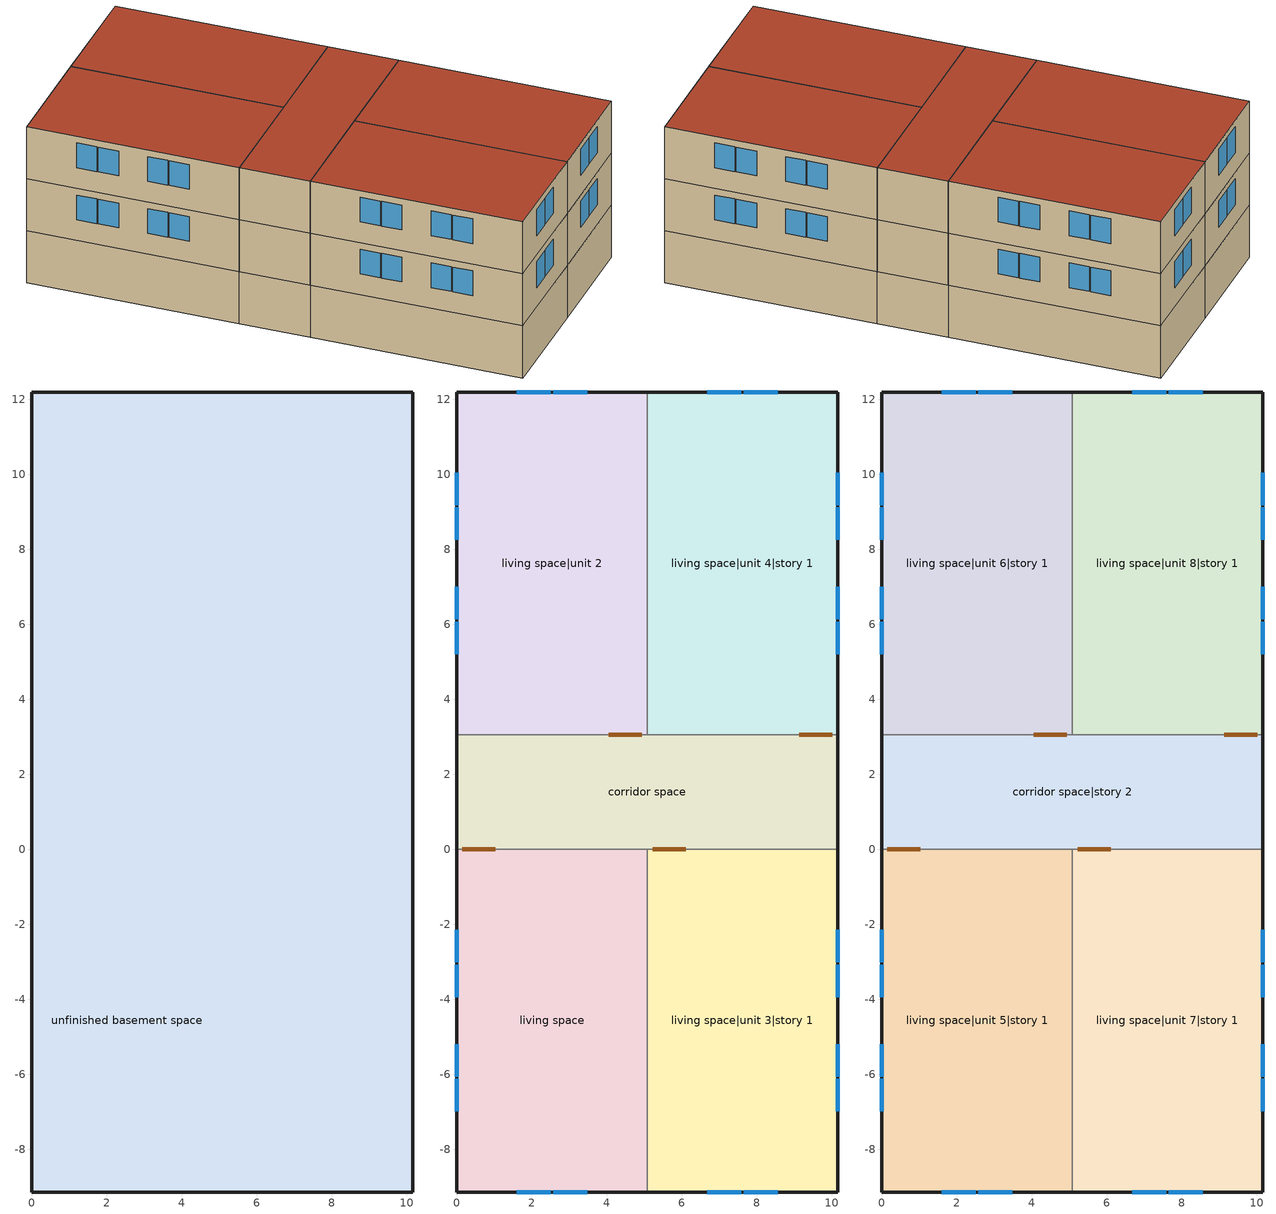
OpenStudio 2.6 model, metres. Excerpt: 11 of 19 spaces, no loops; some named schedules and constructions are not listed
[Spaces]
unfinished basement space
 floor foundation (FloorFndGrndUnfinB): 0,0 0,3.05 10.16,3.05 10.16,0 z-2.44
 floor foundation (FloorFndGrndUnfinB 1): 0,-9.14 0,0 5.08,0 5.08,-9.14 z-2.44
 floor foundation (FloorFndGrndUnfinB 3): 0,3.05 0,12.19 5.08,12.19 5.08,3.05 z-2.44
 floor foundation (FloorFndGrndUnfinB 2): 5.08,-9.14 5.08,0 10.16,0 10.16,-9.14 z-2.44
 floor foundation (FloorFndGrndUnfinB 4): 5.08,3.05 5.08,12.19 10.16,12.19 10.16,3.05 z-2.44
 wall foundation (WallFndGrndUnfinB 3): 0,12.19 0,3.05 0,0 z-2.44:0
 wall foundation (WallFndGrndUnfinB 4): 10.16,0 10.16,3.05 10.16,12.19 5.08,12.19 0,12.19 z-2.44:0
 wall foundation (WallFndGrndUnfinB 1): 0,0 0,-9.14 z-2.44:0
 wall foundation (WallFndGrndUnfinB 2): 0,-9.14 5.08,-9.14 10.16,-9.14 10.16,0 z-2.44:0
 ceiling adiabatic (RoofUnfinUninsExt): 10.16,0 10.16,3.05 0,3.05 0,0 z0
living space
 floor to unfinished basement space (FloorUnfinBInsFin Reversed): 0,-9.14 0,0 5.08,0 5.08,-9.14 z0
 wall outside (WallExtInsFin): 0,0 0,-9.14 5.08,-9.14 z0:2.44
 wall adiabatic (WallIntFinUninsFin): 5.08,0 0,0 z0:2.44
 wall to living space|unit 3|story 1 (WallIntFinUninsFin Reversed): 5.08,-9.14 5.08,0 z0:2.44
 window (WindowConstruction): 1.6,-9.14 2.51,-9.14 / 2.57,-9.14 3.48,-9.14 z0.91:2.13; 0,-2.15 0,-3.02 / 0,-3.08 0,-3.95 / 0,-5.2 0,-6.07 / 0,-6.13 0,-6.99 z0.98:2.13
living space|unit 2
 floor to unfinished basement space (FloorUnfinBInsFin Reversed): 0,3.05 0,12.19 5.08,12.19 5.08,3.05 z0
 wall outside (WallExtInsFin): 5.08,12.19 0,12.19 0,3.05 z0:2.44
 wall to living space|unit 4|story 1 (WallIntFinUninsFin Reversed): 5.08,3.05 5.08,12.19 z0:2.44
 wall adiabatic (WallIntFinUninsFin): 0,3.05 5.08,3.05 z0:2.44
 window (WindowConstruction): 3.48,12.19 2.57,12.19 / 2.51,12.19 1.6,12.19 z0.91:2.13; 0,10.04 0,9.17 / 0,9.11 0,8.25 / 0,6.99 0,6.13 / 0,6.07 0,5.2 z0.98:2.13
living space|unit 3|story 1
 floor to unfinished basement space (FloorUnfinBInsFin Reversed): 5.08,-9.14 5.08,0 10.16,0 10.16,-9.14 z0
 wall outside (WallExtInsFin): 5.08,-9.14 10.16,-9.14 10.16,0 z0:2.44
 wall adiabatic (WallIntFinUninsFin): 10.16,0 5.08,0 z0:2.44
 window (WindowConstruction): 6.68,-9.14 7.59,-9.14 / 7.65,-9.14 8.56,-9.14 z0.91:2.13; 10.16,-6.99 10.16,-6.13 / 10.16,-6.07 10.16,-5.2 / 10.16,-3.95 10.16,-3.08 / 10.16,-3.02 10.16,-2.15 z0.98:2.13
living space|unit 4|story 1
 floor to unfinished basement space (FloorUnfinBInsFin Reversed): 5.08,3.05 5.08,12.19 10.16,12.19 10.16,3.05 z0
 wall outside (WallExtInsFin): 10.16,3.05 10.16,12.19 5.08,12.19 z0:2.44
 wall adiabatic (WallIntFinUninsFin): 5.08,3.05 10.16,3.05 z0:2.44
 window (WindowConstruction): 8.56,12.19 7.65,12.19 / 7.59,12.19 6.68,12.19 z0.91:2.13; 10.16,5.2 10.16,6.07 / 10.16,6.13 10.16,6.99 / 10.16,8.25 10.16,9.11 / 10.16,9.17 10.16,10.04 z0.98:2.13
corridor space
 floor adiabatic (FloorUnfinUninsUnfin): 0,0 0,3.05 10.16,3.05 10.16,0 z0
 wall outside (WallExtUninsUnfin): 0,3.05 0,0 / 10.16,0 10.16,3.05 z0:2.44
 wall adiabatic (WallIntUnfinUninsUnfin): 0,0 5.08,0 10.16,0 / 10.16,3.05 5.08,3.05 0,3.05 z0:2.44
 door inside (UninsDoor): 0.15,0 1.02,0 / 4.93,3.05 4.06,3.05 / 5.23,0 6.1,0 / 10.01,3.05 9.14,3.05 z0:2.13
 ceiling adiabatic (RoofUnfinUninsExt): 10.16,0 10.16,3.05 0,3.05 0,0 z2.44
living space|unit 5|story 1
 floor to living space (FloorFinUninsFin): 0,-9.14 0,0 5.08,0 5.08,-9.14 z2.44
 wall outside (WallExtInsFin): 0,0 0,-9.14 5.08,-9.14 z2.44:4.88
 wall to living space|unit 7|story 1 (WallIntFinUninsFin): 5.08,-9.14 5.08,0 z2.44:4.88
 wall adiabatic (WallIntFinUninsFin): 5.08,0 0,0 z2.44:4.88
 window (WindowConstruction): 1.6,-9.14 2.51,-9.14 / 2.57,-9.14 3.48,-9.14 z3.35:4.57; 0,-2.15 0,-3.02 / 0,-3.08 0,-3.95 / 0,-5.2 0,-6.07 / 0,-6.13 0,-6.99 z3.42:4.57
 roof outside (RoofFinInsExt): 5.08,-9.14 5.08,0 0,0 0,-9.14 z4.88
living space|unit 6|story 1
 floor to living space|unit 2 (FloorFinUninsFin): 0,3.05 0,12.19 5.08,12.19 5.08,3.05 z2.44
 wall outside (WallExtInsFin): 5.08,12.19 0,12.19 0,3.05 z2.44:4.88
 wall adiabatic (WallIntFinUninsFin): 0,3.05 5.08,3.05 z2.44:4.88
 wall to living space|unit 8|story 1 (WallIntFinUninsFin): 5.08,3.05 5.08,12.19 z2.44:4.88
 window (WindowConstruction): 3.48,12.19 2.57,12.19 / 2.51,12.19 1.6,12.19 z3.35:4.57; 0,10.04 0,9.17 / 0,9.11 0,8.25 / 0,6.99 0,6.13 / 0,6.07 0,5.2 z3.42:4.57
 roof outside (RoofFinInsExt): 5.08,3.05 5.08,12.19 0,12.19 0,3.05 z4.88
living space|unit 7|story 1
 floor to living space|unit 3|story 1 (FloorFinUninsFin): 5.08,-9.14 5.08,0 10.16,0 10.16,-9.14 z2.44
 wall outside (WallExtInsFin): 5.08,-9.14 10.16,-9.14 10.16,0 z2.44:4.88
 wall adiabatic (WallIntFinUninsFin): 10.16,0 5.08,0 z2.44:4.88
 window (WindowConstruction): 6.68,-9.14 7.59,-9.14 / 7.65,-9.14 8.56,-9.14 z3.35:4.57; 10.16,-6.99 10.16,-6.13 / 10.16,-6.07 10.16,-5.2 / 10.16,-3.95 10.16,-3.08 / 10.16,-3.02 10.16,-2.15 z3.42:4.57
 roof outside (RoofFinInsExt): 10.16,-9.14 10.16,0 5.08,0 5.08,-9.14 z4.88
living space|unit 8|story 1
 floor to living space|unit 4|story 1 (FloorFinUninsFin): 5.08,3.05 5.08,12.19 10.16,12.19 10.16,3.05 z2.44
 wall outside (WallExtInsFin): 10.16,3.05 10.16,12.19 5.08,12.19 z2.44:4.88
 wall adiabatic (WallIntFinUninsFin): 5.08,3.05 10.16,3.05 z2.44:4.88
 window (WindowConstruction): 8.56,12.19 7.65,12.19 / 7.59,12.19 6.68,12.19 z3.35:4.57; 10.16,5.2 10.16,6.07 / 10.16,6.13 10.16,6.99 / 10.16,8.25 10.16,9.11 / 10.16,9.17 10.16,10.04 z3.42:4.57
 roof outside (RoofFinInsExt): 10.16,3.05 10.16,12.19 5.08,12.19 5.08,3.05 z4.88
corridor space|story 2
 floor adiabatic (FloorUnfinUninsUnfin): 0,0 0,3.05 10.16,3.05 10.16,0 z2.44
 wall outside (WallExtUninsUnfin): 10.16,0 10.16,3.05 / 0,3.05 0,0 z2.44:4.88
 wall adiabatic (WallIntUnfinUninsUnfin): 10.16,3.05 5.08,3.05 0,3.05 / 0,0 5.08,0 10.16,0 z2.44:4.88
 door inside (UninsDoor): 4.93,3.05 4.06,3.05 / 0.15,0 1.02,0 / 10.01,3.05 9.14,3.05 / 5.23,0 6.1,0 z2.44:4.57
 roof outside (RoofUnfinUninsExt): 10.16,0 10.16,3.05 0,3.05 0,0 z4.88
[Schedule:Day]
res nv_7 availability schedule allday1 on 4; res nv_7 availability schedule allday1 on 5; res nv_7 availability schedule allday1 on 6; res nv_7 availability schedule allday1 on 7; res nv_7 availability schedule allday1 on 8; res nv_7 availability schedule allday1 on 9; res nv_7 availability schedule allday1 on 10; res nv_7 availability schedule allday1 on 11: 1, 0, 1, 2, 0, 1, 3, 0, 1, 4, 0, 1, 5, 0, 1, 6, 0, 1, 7, 0, 1, 8, 0, 1, 9, 0, 1, 10, 0, 1, 11, 0, 1, 12, 0, 1, 13, 0, 1, 14, 0, 1, 15, 0, 1, 16, 0, 1, 17, 0, 1, 18, 0, 1, 19, 0, 1, 20, 0, 1, 21, 0, 1, 22, 0, 1, 23, 0, 1, 24, 0, 1
Schedule Day 161; res mv_7 range exhaust schedule winter design; Schedule Day 162; res mv_7 bath exhaust schedule winter design: 24, 0, 0
res mv_7 range exhaust schedule allday1; res mv_7 range exhaust schedule allday2; res mv_7 range exhaust schedule allday3; res mv_7 range exhaust schedule allday4; res mv_7 range exhaust schedule allday5; res mv_7 range exhaust schedule allday6; res mv_7 range exhaust schedule allday7; res mv_7 range exhaust schedule allday8; res mv_7 range exhaust schedule allday9; res mv_7 range exhaust schedule allday10; res mv_7 range exhaust schedule allday11; res mv_7 range exhaust schedule allday12: 15, 0, 0, 16, 0, 1, 24, 0, 0
res mv_7 range exhaust schedule summer design; res mv_7 bath exhaust schedule summer design: 24, 0, 1
res mv_7 bath exhaust schedule allday1; res mv_7 bath exhaust schedule allday2; res mv_7 bath exhaust schedule allday3; res mv_7 bath exhaust schedule allday4; res mv_7 bath exhaust schedule allday5; res mv_7 bath exhaust schedule allday6; res mv_7 bath exhaust schedule allday7; res mv_7 bath exhaust schedule allday8; res mv_7 bath exhaust schedule allday9; res mv_7 bath exhaust schedule allday10; res mv_7 bath exhaust schedule allday11; res mv_7 bath exhaust schedule allday12: 4, 0, 0, 5, 0, 1, 24, 0, 0
[Schedule:Rule] Apply Monday=Yes; Apply Wednesday=Yes; Apply Friday=Yes; Date Specification Type=DateRange; Start Day=1
Name | Schedule Ruleset | Rule Order | Day Schedule | Apply Sunday | Apply Tuesday | Apply Thursday | Apply Saturday | Start Month | End Month | End Day
res nv_1 temp schedule allday ruleset1 | res nv_1 temp schedule | 11 | res nv_1 temp schedule allday1 | Yes | Yes | Yes | Yes | 1 | 1 | 31
res nv_1 temp schedule allday ruleset2 | res nv_1 temp schedule | 10 | res nv_1 temp schedule allday2 | Yes | Yes | Yes | Yes | 2 | 2 | 28
res nv_1 temp schedule allday ruleset3 | res nv_1 temp schedule | 9 | res nv_1 temp schedule allday3 | Yes | Yes | Yes | Yes | 3 | 3 | 31
res nv_1 temp schedule allday ruleset4 | res nv_1 temp schedule | 8 | res nv_1 temp schedule allday4 | Yes | Yes | Yes | Yes | 4 | 4 | 30
res nv_1 temp schedule allday ruleset5 | res nv_1 temp schedule | 7 | res nv_1 temp schedule allday5 | Yes | Yes | Yes | Yes | 5 | 5 | 31
res nv_1 temp schedule allday ruleset6 | res nv_1 temp schedule | 6 | res nv_1 temp schedule allday6 | Yes | Yes | Yes | Yes | 6 | 6 | 30
res nv_1 temp schedule allday ruleset7 | res nv_1 temp schedule | 5 | res nv_1 temp schedule allday7 | Yes | Yes | Yes | Yes | 7 | 7 | 31
res nv_1 temp schedule allday ruleset8 | res nv_1 temp schedule | 4 | res nv_1 temp schedule allday8 | Yes | Yes | Yes | Yes | 8 | 8 | 31
res nv_1 temp schedule allday ruleset9 | res nv_1 temp schedule | 3 | res nv_1 temp schedule allday9 | Yes | Yes | Yes | Yes | 9 | 9 | 30
res nv_1 temp schedule allday ruleset10 | res nv_1 temp schedule | 2 | res nv_1 temp schedule allday10 | Yes | Yes | Yes | Yes | 10 | 10 | 31
res nv_1 temp schedule allday ruleset11 | res nv_1 temp schedule | 1 | res nv_1 temp schedule allday11 | Yes | Yes | Yes | Yes | 11 | 11 | 30
res nv_1 temp schedule allday ruleset12 | res nv_1 temp schedule | 0 | res nv_1 temp schedule allday12 | Yes | Yes | Yes | Yes | 12 | 12 | 31
res nv_1 availability schedule allday ruleset1 on | res nv_1 avail schedule | 11 | res nv_1 availability schedule allday1 on |  |  |  |  | 1 | 1 | 31
res nv_1 availability schedule allday ruleset2 on | res nv_1 avail schedule | 10 | res nv_1 availability schedule allday1 on 1 |  |  |  |  | 2 | 2 | 28
res nv_1 availability schedule allday ruleset3 on | res nv_1 avail schedule | 9 | res nv_1 availability schedule allday1 on 2 |  |  |  |  | 3 | 3 | 31
res nv_1 availability schedule allday ruleset4 on | res nv_1 avail schedule | 8 | res nv_1 availability schedule allday1 on 3 |  |  |  |  | 4 | 4 | 30
res nv_1 availability schedule allday ruleset5 on | res nv_1 avail schedule | 7 | res nv_1 availability schedule allday1 on 4 |  |  |  |  | 5 | 5 | 31
res nv_1 availability schedule allday ruleset6 on | res nv_1 avail schedule | 6 | res nv_1 availability schedule allday1 on 5 |  |  |  |  | 6 | 6 | 30
res nv_1 availability schedule allday ruleset7 on | res nv_1 avail schedule | 5 | res nv_1 availability schedule allday1 on 6 |  |  |  |  | 7 | 7 | 31
res nv_1 availability schedule allday ruleset8 on | res nv_1 avail schedule | 4 | res nv_1 availability schedule allday1 on 7 |  |  |  |  | 8 | 8 | 31
res nv_1 availability schedule allday ruleset9 on | res nv_1 avail schedule | 3 | res nv_1 availability schedule allday1 on 8 |  |  |  |  | 9 | 9 | 30
res nv_1 availability schedule allday ruleset10 on | res nv_1 avail schedule | 2 | res nv_1 availability schedule allday1 on 9 |  |  |  |  | 10 | 10 | 31
res nv_1 availability schedule allday ruleset11 on | res nv_1 avail schedule | 1 | res nv_1 availability schedule allday1 on 10 |  |  |  |  | 11 | 11 | 30
res nv_1 availability schedule allday ruleset12 on | res nv_1 avail schedule | 0 | res nv_1 availability schedule allday1 on 11 |  |  |  |  | 12 | 12 | 31
res mv_1 range exhaust schedule allday ruleset1 | res mv_1 range exhaust schedule | 11 | res mv_1 range exhaust schedule allday1 | Yes | Yes | Yes | Yes | 1 | 1 | 31
res mv_1 range exhaust schedule allday ruleset2 | res mv_1 range exhaust schedule | 10 | res mv_1 range exhaust schedule allday2 | Yes | Yes | Yes | Yes | 2 | 2 | 28
res mv_1 range exhaust schedule allday ruleset3 | res mv_1 range exhaust schedule | 9 | res mv_1 range exhaust schedule allday3 | Yes | Yes | Yes | Yes | 3 | 3 | 31
res mv_1 range exhaust schedule allday ruleset4 | res mv_1 range exhaust schedule | 8 | res mv_1 range exhaust schedule allday4 | Yes | Yes | Yes | Yes | 4 | 4 | 30
res mv_1 range exhaust schedule allday ruleset5 | res mv_1 range exhaust schedule | 7 | res mv_1 range exhaust schedule allday5 | Yes | Yes | Yes | Yes | 5 | 5 | 31
res mv_1 range exhaust schedule allday ruleset6 | res mv_1 range exhaust schedule | 6 | res mv_1 range exhaust schedule allday6 | Yes | Yes | Yes | Yes | 6 | 6 | 30
res mv_1 range exhaust schedule allday ruleset7 | res mv_1 range exhaust schedule | 5 | res mv_1 range exhaust schedule allday7 | Yes | Yes | Yes | Yes | 7 | 7 | 31
res mv_1 range exhaust schedule allday ruleset8 | res mv_1 range exhaust schedule | 4 | res mv_1 range exhaust schedule allday8 | Yes | Yes | Yes | Yes | 8 | 8 | 31
res mv_1 range exhaust schedule allday ruleset9 | res mv_1 range exhaust schedule | 3 | res mv_1 range exhaust schedule allday9 | Yes | Yes | Yes | Yes | 9 | 9 | 30
res mv_1 range exhaust schedule allday ruleset10 | res mv_1 range exhaust schedule | 2 | res mv_1 range exhaust schedule allday10 | Yes | Yes | Yes | Yes | 10 | 10 | 31
res mv_1 range exhaust schedule allday ruleset11 | res mv_1 range exhaust schedule | 1 | res mv_1 range exhaust schedule allday11 | Yes | Yes | Yes | Yes | 11 | 11 | 30
res mv_1 range exhaust schedule allday ruleset12 | res mv_1 range exhaust schedule | 0 | res mv_1 range exhaust schedule allday12 | Yes | Yes | Yes | Yes | 12 | 12 | 31
res mv_1 bath exhaust schedule allday ruleset1 | res mv_1 bath exhaust schedule | 11 | res mv_1 bath exhaust schedule allday1 | Yes | Yes | Yes | Yes | 1 | 1 | 31
res mv_1 bath exhaust schedule allday ruleset2 | res mv_1 bath exhaust schedule | 10 | res mv_1 bath exhaust schedule allday2 | Yes | Yes | Yes | Yes | 2 | 2 | 28
res mv_1 bath exhaust schedule allday ruleset3 | res mv_1 bath exhaust schedule | 9 | res mv_1 bath exhaust schedule allday3 | Yes | Yes | Yes | Yes | 3 | 3 | 31
res mv_1 bath exhaust schedule allday ruleset4 | res mv_1 bath exhaust schedule | 8 | res mv_1 bath exhaust schedule allday4 | Yes | Yes | Yes | Yes | 4 | 4 | 30
res mv_1 bath exhaust schedule allday ruleset5 | res mv_1 bath exhaust schedule | 7 | res mv_1 bath exhaust schedule allday5 | Yes | Yes | Yes | Yes | 5 | 5 | 31
res mv_1 bath exhaust schedule allday ruleset6 | res mv_1 bath exhaust schedule | 6 | res mv_1 bath exhaust schedule allday6 | Yes | Yes | Yes | Yes | 6 | 6 | 30
res mv_1 bath exhaust schedule allday ruleset7 | res mv_1 bath exhaust schedule | 5 | res mv_1 bath exhaust schedule allday7 | Yes | Yes | Yes | Yes | 7 | 7 | 31
res mv_1 bath exhaust schedule allday ruleset8 | res mv_1 bath exhaust schedule | 4 | res mv_1 bath exhaust schedule allday8 | Yes | Yes | Yes | Yes | 8 | 8 | 31
res mv_1 bath exhaust schedule allday ruleset9 | res mv_1 bath exhaust schedule | 3 | res mv_1 bath exhaust schedule allday9 | Yes | Yes | Yes | Yes | 9 | 9 | 30
res mv_1 bath exhaust schedule allday ruleset10 | res mv_1 bath exhaust schedule | 2 | res mv_1 bath exhaust schedule allday10 | Yes | Yes | Yes | Yes | 10 | 10 | 31
res mv_1 bath exhaust schedule allday ruleset11 | res mv_1 bath exhaust schedule | 1 | res mv_1 bath exhaust schedule allday11 | Yes | Yes | Yes | Yes | 11 | 11 | 30
res mv_1 bath exhaust schedule allday ruleset12 | res mv_1 bath exhaust schedule | 0 | res mv_1 bath exhaust schedule allday12 | Yes | Yes | Yes | Yes | 12 | 12 | 31
res nv_2 temp schedule allday ruleset1 | res nv_2 temp schedule | 11 | res nv_2 temp schedule allday1 | Yes | Yes | Yes | Yes | 1 | 1 | 31
res nv_2 temp schedule allday ruleset2 | res nv_2 temp schedule | 10 | res nv_2 temp schedule allday2 | Yes | Yes | Yes | Yes | 2 | 2 | 28
res nv_2 temp schedule allday ruleset3 | res nv_2 temp schedule | 9 | res nv_2 temp schedule allday3 | Yes | Yes | Yes | Yes | 3 | 3 | 31
res nv_2 temp schedule allday ruleset4 | res nv_2 temp schedule | 8 | res nv_2 temp schedule allday4 | Yes | Yes | Yes | Yes | 4 | 4 | 30
res nv_2 temp schedule allday ruleset5 | res nv_2 temp schedule | 7 | res nv_2 temp schedule allday5 | Yes | Yes | Yes | Yes | 5 | 5 | 31
res nv_2 temp schedule allday ruleset6 | res nv_2 temp schedule | 6 | res nv_2 temp schedule allday6 | Yes | Yes | Yes | Yes | 6 | 6 | 30
res nv_2 temp schedule allday ruleset7 | res nv_2 temp schedule | 5 | res nv_2 temp schedule allday7 | Yes | Yes | Yes | Yes | 7 | 7 | 31
res nv_2 temp schedule allday ruleset8 | res nv_2 temp schedule | 4 | res nv_2 temp schedule allday8 | Yes | Yes | Yes | Yes | 8 | 8 | 31
res nv_2 temp schedule allday ruleset9 | res nv_2 temp schedule | 3 | res nv_2 temp schedule allday9 | Yes | Yes | Yes | Yes | 9 | 9 | 30
res nv_2 temp schedule allday ruleset10 | res nv_2 temp schedule | 2 | res nv_2 temp schedule allday10 | Yes | Yes | Yes | Yes | 10 | 10 | 31
res nv_2 temp schedule allday ruleset11 | res nv_2 temp schedule | 1 | res nv_2 temp schedule allday11 | Yes | Yes | Yes | Yes | 11 | 11 | 30
res nv_2 temp schedule allday ruleset12 | res nv_2 temp schedule | 0 | res nv_2 temp schedule allday12 | Yes | Yes | Yes | Yes | 12 | 12 | 31
res nv_2 availability schedule allday ruleset1 on | res nv_2 avail schedule | 11 | res nv_2 availability schedule allday1 on |  |  |  |  | 1 | 1 | 31
res nv_2 availability schedule allday ruleset2 on | res nv_2 avail schedule | 10 | res nv_2 availability schedule allday1 on 1 |  |  |  |  | 2 | 2 | 28
res nv_2 availability schedule allday ruleset3 on | res nv_2 avail schedule | 9 | res nv_2 availability schedule allday1 on 2 |  |  |  |  | 3 | 3 | 31
res nv_2 availability schedule allday ruleset4 on | res nv_2 avail schedule | 8 | res nv_2 availability schedule allday1 on 3 |  |  |  |  | 4 | 4 | 30
res nv_2 availability schedule allday ruleset5 on | res nv_2 avail schedule | 7 | res nv_2 availability schedule allday1 on 4 |  |  |  |  | 5 | 5 | 31
res nv_2 availability schedule allday ruleset6 on | res nv_2 avail schedule | 6 | res nv_2 availability schedule allday1 on 5 |  |  |  |  | 6 | 6 | 30
res nv_2 availability schedule allday ruleset7 on | res nv_2 avail schedule | 5 | res nv_2 availability schedule allday1 on 6 |  |  |  |  | 7 | 7 | 31
res nv_2 availability schedule allday ruleset8 on | res nv_2 avail schedule | 4 | res nv_2 availability schedule allday1 on 7 |  |  |  |  | 8 | 8 | 31
res nv_2 availability schedule allday ruleset9 on | res nv_2 avail schedule | 3 | res nv_2 availability schedule allday1 on 8 |  |  |  |  | 9 | 9 | 30
res nv_2 availability schedule allday ruleset10 on | res nv_2 avail schedule | 2 | res nv_2 availability schedule allday1 on 9 |  |  |  |  | 10 | 10 | 31
res nv_2 availability schedule allday ruleset11 on | res nv_2 avail schedule | 1 | res nv_2 availability schedule allday1 on 10 |  |  |  |  | 11 | 11 | 30
res nv_2 availability schedule allday ruleset12 on | res nv_2 avail schedule | 0 | res nv_2 availability schedule allday1 on 11 |  |  |  |  | 12 | 12 | 31
res mv_2 range exhaust schedule allday ruleset1 | res mv_2 range exhaust schedule | 11 | res mv_2 range exhaust schedule allday1 | Yes | Yes | Yes | Yes | 1 | 1 | 31
res mv_2 range exhaust schedule allday ruleset2 | res mv_2 range exhaust schedule | 10 | res mv_2 range exhaust schedule allday2 | Yes | Yes | Yes | Yes | 2 | 2 | 28
res mv_2 range exhaust schedule allday ruleset3 | res mv_2 range exhaust schedule | 9 | res mv_2 range exhaust schedule allday3 | Yes | Yes | Yes | Yes | 3 | 3 | 31
res mv_2 range exhaust schedule allday ruleset4 | res mv_2 range exhaust schedule | 8 | res mv_2 range exhaust schedule allday4 | Yes | Yes | Yes | Yes | 4 | 4 | 30
res mv_2 range exhaust schedule allday ruleset5 | res mv_2 range exhaust schedule | 7 | res mv_2 range exhaust schedule allday5 | Yes | Yes | Yes | Yes | 5 | 5 | 31
res mv_2 range exhaust schedule allday ruleset6 | res mv_2 range exhaust schedule | 6 | res mv_2 range exhaust schedule allday6 | Yes | Yes | Yes | Yes | 6 | 6 | 30
res mv_2 range exhaust schedule allday ruleset7 | res mv_2 range exhaust schedule | 5 | res mv_2 range exhaust schedule allday7 | Yes | Yes | Yes | Yes | 7 | 7 | 31
res mv_2 range exhaust schedule allday ruleset8 | res mv_2 range exhaust schedule | 4 | res mv_2 range exhaust schedule allday8 | Yes | Yes | Yes | Yes | 8 | 8 | 31
res mv_2 range exhaust schedule allday ruleset9 | res mv_2 range exhaust schedule | 3 | res mv_2 range exhaust schedule allday9 | Yes | Yes | Yes | Yes | 9 | 9 | 30
res mv_2 range exhaust schedule allday ruleset10 | res mv_2 range exhaust schedule | 2 | res mv_2 range exhaust schedule allday10 | Yes | Yes | Yes | Yes | 10 | 10 | 31
res mv_2 range exhaust schedule allday ruleset11 | res mv_2 range exhaust schedule | 1 | res mv_2 range exhaust schedule allday11 | Yes | Yes | Yes | Yes | 11 | 11 | 30
res mv_2 range exhaust schedule allday ruleset12 | res mv_2 range exhaust schedule | 0 | res mv_2 range exhaust schedule allday12 | Yes | Yes | Yes | Yes | 12 | 12 | 31
res mv_2 bath exhaust schedule allday ruleset1 | res mv_2 bath exhaust schedule | 11 | res mv_2 bath exhaust schedule allday1 | Yes | Yes | Yes | Yes | 1 | 1 | 31
res mv_2 bath exhaust schedule allday ruleset2 | res mv_2 bath exhaust schedule | 10 | res mv_2 bath exhaust schedule allday2 | Yes | Yes | Yes | Yes | 2 | 2 | 28
res mv_2 bath exhaust schedule allday ruleset3 | res mv_2 bath exhaust schedule | 9 | res mv_2 bath exhaust schedule allday3 | Yes | Yes | Yes | Yes | 3 | 3 | 31
res mv_2 bath exhaust schedule allday ruleset4 | res mv_2 bath exhaust schedule | 8 | res mv_2 bath exhaust schedule allday4 | Yes | Yes | Yes | Yes | 4 | 4 | 30
res mv_2 bath exhaust schedule allday ruleset5 | res mv_2 bath exhaust schedule | 7 | res mv_2 bath exhaust schedule allday5 | Yes | Yes | Yes | Yes | 5 | 5 | 31
res mv_2 bath exhaust schedule allday ruleset6 | res mv_2 bath exhaust schedule | 6 | res mv_2 bath exhaust schedule allday6 | Yes | Yes | Yes | Yes | 6 | 6 | 30
res mv_2 bath exhaust schedule allday ruleset7 | res mv_2 bath exhaust schedule | 5 | res mv_2 bath exhaust schedule allday7 | Yes | Yes | Yes | Yes | 7 | 7 | 31
res mv_2 bath exhaust schedule allday ruleset8 | res mv_2 bath exhaust schedule | 4 | res mv_2 bath exhaust schedule allday8 | Yes | Yes | Yes | Yes | 8 | 8 | 31
res mv_2 bath exhaust schedule allday ruleset9 | res mv_2 bath exhaust schedule | 3 | res mv_2 bath exhaust schedule allday9 | Yes | Yes | Yes | Yes | 9 | 9 | 30
res mv_2 bath exhaust schedule allday ruleset10 | res mv_2 bath exhaust schedule | 2 | res mv_2 bath exhaust schedule allday10 | Yes | Yes | Yes | Yes | 10 | 10 | 31
res mv_2 bath exhaust schedule allday ruleset11 | res mv_2 bath exhaust schedule | 1 | res mv_2 bath exhaust schedule allday11 | Yes | Yes | Yes | Yes | 11 | 11 | 30
res mv_2 bath exhaust schedule allday ruleset12 | res mv_2 bath exhaust schedule | 0 | res mv_2 bath exhaust schedule allday12 | Yes | Yes | Yes | Yes | 12 | 12 | 31
res nv_3 temp schedule allday ruleset1 | res nv_3 temp schedule | 11 | res nv_3 temp schedule allday1 | Yes | Yes | Yes | Yes | 1 | 1 | 31
res nv_3 temp schedule allday ruleset2 | res nv_3 temp schedule | 10 | res nv_3 temp schedule allday2 | Yes | Yes | Yes | Yes | 2 | 2 | 28
res nv_3 temp schedule allday ruleset3 | res nv_3 temp schedule | 9 | res nv_3 temp schedule allday3 | Yes | Yes | Yes | Yes | 3 | 3 | 31
res nv_3 temp schedule allday ruleset4 | res nv_3 temp schedule | 8 | res nv_3 temp schedule allday4 | Yes | Yes | Yes | Yes | 4 | 4 | 30
res nv_3 temp schedule allday ruleset5 | res nv_3 temp schedule | 7 | res nv_3 temp schedule allday5 | Yes | Yes | Yes | Yes | 5 | 5 | 31
res nv_3 temp schedule allday ruleset6 | res nv_3 temp schedule | 6 | res nv_3 temp schedule allday6 | Yes | Yes | Yes | Yes | 6 | 6 | 30
res nv_3 temp schedule allday ruleset7 | res nv_3 temp schedule | 5 | res nv_3 temp schedule allday7 | Yes | Yes | Yes | Yes | 7 | 7 | 31
res nv_3 temp schedule allday ruleset8 | res nv_3 temp schedule | 4 | res nv_3 temp schedule allday8 | Yes | Yes | Yes | Yes | 8 | 8 | 31
res nv_3 temp schedule allday ruleset9 | res nv_3 temp schedule | 3 | res nv_3 temp schedule allday9 | Yes | Yes | Yes | Yes | 9 | 9 | 30
res nv_3 temp schedule allday ruleset10 | res nv_3 temp schedule | 2 | res nv_3 temp schedule allday10 | Yes | Yes | Yes | Yes | 10 | 10 | 31
res nv_3 temp schedule allday ruleset11 | res nv_3 temp schedule | 1 | res nv_3 temp schedule allday11 | Yes | Yes | Yes | Yes | 11 | 11 | 30
res nv_3 temp schedule allday ruleset12 | res nv_3 temp schedule | 0 | res nv_3 temp schedule allday12 | Yes | Yes | Yes | Yes | 12 | 12 | 31
res nv_3 availability schedule allday ruleset1 on | res nv_3 avail schedule | 11 | res nv_3 availability schedule allday1 on |  |  |  |  | 1 | 1 | 31
res nv_3 availability schedule allday ruleset2 on | res nv_3 avail schedule | 10 | res nv_3 availability schedule allday1 on 1 |  |  |  |  | 2 | 2 | 28
res nv_3 availability schedule allday ruleset3 on | res nv_3 avail schedule | 9 | res nv_3 availability schedule allday1 on 2 |  |  |  |  | 3 | 3 | 31
res nv_3 availability schedule allday ruleset4 on | res nv_3 avail schedule | 8 | res nv_3 availability schedule allday1 on 3 |  |  |  |  | 4 | 4 | 30
res nv_3 availability schedule allday ruleset5 on | res nv_3 avail schedule | 7 | res nv_3 availability schedule allday1 on 4 |  |  |  |  | 5 | 5 | 31
res nv_3 availability schedule allday ruleset6 on | res nv_3 avail schedule | 6 | res nv_3 availability schedule allday1 on 5 |  |  |  |  | 6 | 6 | 30
res nv_3 availability schedule allday ruleset7 on | res nv_3 avail schedule | 5 | res nv_3 availability schedule allday1 on 6 |  |  |  |  | 7 | 7 | 31
res nv_3 availability schedule allday ruleset8 on | res nv_3 avail schedule | 4 | res nv_3 availability schedule allday1 on 7 |  |  |  |  | 8 | 8 | 31
res nv_3 availability schedule allday ruleset9 on | res nv_3 avail schedule | 3 | res nv_3 availability schedule allday1 on 8 |  |  |  |  | 9 | 9 | 30
res nv_3 availability schedule allday ruleset10 on | res nv_3 avail schedule | 2 | res nv_3 availability schedule allday1 on 9 |  |  |  |  | 10 | 10 | 31
res nv_3 availability schedule allday ruleset11 on | res nv_3 avail schedule | 1 | res nv_3 availability schedule allday1 on 10 |  |  |  |  | 11 | 11 | 30
res nv_3 availability schedule allday ruleset12 on | res nv_3 avail schedule | 0 | res nv_3 availability schedule allday1 on 11 |  |  |  |  | 12 | 12 | 31
res mv_3 range exhaust schedule allday ruleset1 | res mv_3 range exhaust schedule | 11 | res mv_3 range exhaust schedule allday1 | Yes | Yes | Yes | Yes | 1 | 1 | 31
res mv_3 range exhaust schedule allday ruleset2 | res mv_3 range exhaust schedule | 10 | res mv_3 range exhaust schedule allday2 | Yes | Yes | Yes | Yes | 2 | 2 | 28
res mv_3 range exhaust schedule allday ruleset3 | res mv_3 range exhaust schedule | 9 | res mv_3 range exhaust schedule allday3 | Yes | Yes | Yes | Yes | 3 | 3 | 31
res mv_3 range exhaust schedule allday ruleset4 | res mv_3 range exhaust schedule | 8 | res mv_3 range exhaust schedule allday4 | Yes | Yes | Yes | Yes | 4 | 4 | 30
res mv_3 range exhaust schedule allday ruleset5 | res mv_3 range exhaust schedule | 7 | res mv_3 range exhaust schedule allday5 | Yes | Yes | Yes | Yes | 5 | 5 | 31
res mv_3 range exhaust schedule allday ruleset6 | res mv_3 range exhaust schedule | 6 | res mv_3 range exhaust schedule allday6 | Yes | Yes | Yes | Yes | 6 | 6 | 30
res mv_3 range exhaust schedule allday ruleset7 | res mv_3 range exhaust schedule | 5 | res mv_3 range exhaust schedule allday7 | Yes | Yes | Yes | Yes | 7 | 7 | 31
res mv_3 range exhaust schedule allday ruleset8 | res mv_3 range exhaust schedule | 4 | res mv_3 range exhaust schedule allday8 | Yes | Yes | Yes | Yes | 8 | 8 | 31
res mv_3 range exhaust schedule allday ruleset9 | res mv_3 range exhaust schedule | 3 | res mv_3 range exhaust schedule allday9 | Yes | Yes | Yes | Yes | 9 | 9 | 30
res mv_3 range exhaust schedule allday ruleset10 | res mv_3 range exhaust schedule | 2 | res mv_3 range exhaust schedule allday10 | Yes | Yes | Yes | Yes | 10 | 10 | 31
res mv_3 range exhaust schedule allday ruleset11 | res mv_3 range exhaust schedule | 1 | res mv_3 range exhaust schedule allday11 | Yes | Yes | Yes | Yes | 11 | 11 | 30
res mv_3 range exhaust schedule allday ruleset12 | res mv_3 range exhaust schedule | 0 | res mv_3 range exhaust schedule allday12 | Yes | Yes | Yes | Yes | 12 | 12 | 31
res mv_3 bath exhaust schedule allday ruleset1 | res mv_3 bath exhaust schedule | 11 | res mv_3 bath exhaust schedule allday1 | Yes | Yes | Yes | Yes | 1 | 1 | 31
res mv_3 bath exhaust schedule allday ruleset2 | res mv_3 bath exhaust schedule | 10 | res mv_3 bath exhaust schedule allday2 | Yes | Yes | Yes | Yes | 2 | 2 | 28
res mv_3 bath exhaust schedule allday ruleset3 | res mv_3 bath exhaust schedule | 9 | res mv_3 bath exhaust schedule allday3 | Yes | Yes | Yes | Yes | 3 | 3 | 31
res mv_3 bath exhaust schedule allday ruleset4 | res mv_3 bath exhaust schedule | 8 | res mv_3 bath exhaust schedule allday4 | Yes | Yes | Yes | Yes | 4 | 4 | 30
res mv_3 bath exhaust schedule allday ruleset5 | res mv_3 bath exhaust schedule | 7 | res mv_3 bath exhaust schedule allday5 | Yes | Yes | Yes | Yes | 5 | 5 | 31
res mv_3 bath exhaust schedule allday ruleset6 | res mv_3 bath exhaust schedule | 6 | res mv_3 bath exhaust schedule allday6 | Yes | Yes | Yes | Yes | 6 | 6 | 30
res mv_3 bath exhaust schedule allday ruleset7 | res mv_3 bath exhaust schedule | 5 | res mv_3 bath exhaust schedule allday7 | Yes | Yes | Yes | Yes | 7 | 7 | 31
res mv_3 bath exhaust schedule allday ruleset8 | res mv_3 bath exhaust schedule | 4 | res mv_3 bath exhaust schedule allday8 | Yes | Yes | Yes | Yes | 8 | 8 | 31
res mv_3 bath exhaust schedule allday ruleset9 | res mv_3 bath exhaust schedule | 3 | res mv_3 bath exhaust schedule allday9 | Yes | Yes | Yes | Yes | 9 | 9 | 30
res mv_3 bath exhaust schedule allday ruleset10 | res mv_3 bath exhaust schedule | 2 | res mv_3 bath exhaust schedule allday10 | Yes | Yes | Yes | Yes | 10 | 10 | 31
res mv_3 bath exhaust schedule allday ruleset11 | res mv_3 bath exhaust schedule | 1 | res mv_3 bath exhaust schedule allday11 | Yes | Yes | Yes | Yes | 11 | 11 | 30
res mv_3 bath exhaust schedule allday ruleset12 | res mv_3 bath exhaust schedule | 0 | res mv_3 bath exhaust schedule allday12 | Yes | Yes | Yes | Yes | 12 | 12 | 31
res nv_6 temp schedule allday ruleset1 | res nv_6 temp schedule | 11 | res nv_6 temp schedule allday1 | Yes | Yes | Yes | Yes | 1 | 1 | 31
res nv_6 temp schedule allday ruleset2 | res nv_6 temp schedule | 10 | res nv_6 temp schedule allday2 | Yes | Yes | Yes | Yes | 2 | 2 | 28
res nv_6 temp schedule allday ruleset3 | res nv_6 temp schedule | 9 | res nv_6 temp schedule allday3 | Yes | Yes | Yes | Yes | 3 | 3 | 31
res nv_6 temp schedule allday ruleset4 | res nv_6 temp schedule | 8 | res nv_6 temp schedule allday4 | Yes | Yes | Yes | Yes | 4 | 4 | 30
res nv_6 temp schedule allday ruleset5 | res nv_6 temp schedule | 7 | res nv_6 temp schedule allday5 | Yes | Yes | Yes | Yes | 5 | 5 | 31
res nv_6 temp schedule allday ruleset6 | res nv_6 temp schedule | 6 | res nv_6 temp schedule allday6 | Yes | Yes | Yes | Yes | 6 | 6 | 30
res nv_6 temp schedule allday ruleset7 | res nv_6 temp schedule | 5 | res nv_6 temp schedule allday7 | Yes | Yes | Yes | Yes | 7 | 7 | 31
res nv_6 temp schedule allday ruleset8 | res nv_6 temp schedule | 4 | res nv_6 temp schedule allday8 | Yes | Yes | Yes | Yes | 8 | 8 | 31
res nv_6 temp schedule allday ruleset9 | res nv_6 temp schedule | 3 | res nv_6 temp schedule allday9 | Yes | Yes | Yes | Yes | 9 | 9 | 30
res nv_6 temp schedule allday ruleset10 | res nv_6 temp schedule | 2 | res nv_6 temp schedule allday10 | Yes | Yes | Yes | Yes | 10 | 10 | 31
res nv_6 temp schedule allday ruleset11 | res nv_6 temp schedule | 1 | res nv_6 temp schedule allday11 | Yes | Yes | Yes | Yes | 11 | 11 | 30
res nv_6 temp schedule allday ruleset12 | res nv_6 temp schedule | 0 | res nv_6 temp schedule allday12 | Yes | Yes | Yes | Yes | 12 | 12 | 31
res nv_6 availability schedule allday ruleset1 on | res nv_6 avail schedule | 11 | res nv_6 availability schedule allday1 on |  |  |  |  | 1 | 1 | 31
res nv_6 availability schedule allday ruleset2 on | res nv_6 avail schedule | 10 | res nv_6 availability schedule allday1 on 1 |  |  |  |  | 2 | 2 | 28
res nv_6 availability schedule allday ruleset3 on | res nv_6 avail schedule | 9 | res nv_6 availability schedule allday1 on 2 |  |  |  |  | 3 | 3 | 31
res nv_6 availability schedule allday ruleset4 on | res nv_6 avail schedule | 8 | res nv_6 availability schedule allday1 on 3 |  |  |  |  | 4 | 4 | 30
res nv_6 availability schedule allday ruleset5 on | res nv_6 avail schedule | 7 | res nv_6 availability schedule allday1 on 4 |  |  |  |  | 5 | 5 | 31
res nv_6 availability schedule allday ruleset6 on | res nv_6 avail schedule | 6 | res nv_6 availability schedule allday1 on 5 |  |  |  |  | 6 | 6 | 30
res nv_6 availability schedule allday ruleset7 on | res nv_6 avail schedule | 5 | res nv_6 availability schedule allday1 on 6 |  |  |  |  | 7 | 7 | 31
res nv_6 availability schedule allday ruleset8 on | res nv_6 avail schedule | 4 | res nv_6 availability schedule allday1 on 7 |  |  |  |  | 8 | 8 | 31
res nv_6 availability schedule allday ruleset9 on | res nv_6 avail schedule | 3 | res nv_6 availability schedule allday1 on 8 |  |  |  |  | 9 | 9 | 30
res nv_6 availability schedule allday ruleset10 on | res nv_6 avail schedule | 2 | res nv_6 availability schedule allday1 on 9 |  |  |  |  | 10 | 10 | 31
res nv_6 availability schedule allday ruleset11 on | res nv_6 avail schedule | 1 | res nv_6 availability schedule allday1 on 10 |  |  |  |  | 11 | 11 | 30
res nv_6 availability schedule allday ruleset12 on | res nv_6 avail schedule | 0 | res nv_6 availability schedule allday1 on 11 |  |  |  |  | 12 | 12 | 31
res mv_6 range exhaust schedule allday ruleset1 | res mv_6 range exhaust schedule | 11 | res mv_6 range exhaust schedule allday1 | Yes | Yes | Yes | Yes | 1 | 1 | 31
res mv_6 range exhaust schedule allday ruleset2 | res mv_6 range exhaust schedule | 10 | res mv_6 range exhaust schedule allday2 | Yes | Yes | Yes | Yes | 2 | 2 | 28
res mv_6 range exhaust schedule allday ruleset3 | res mv_6 range exhaust schedule | 9 | res mv_6 range exhaust schedule allday3 | Yes | Yes | Yes | Yes | 3 | 3 | 31
res mv_6 range exhaust schedule allday ruleset4 | res mv_6 range exhaust schedule | 8 | res mv_6 range exhaust schedule allday4 | Yes | Yes | Yes | Yes | 4 | 4 | 30
res mv_6 range exhaust schedule allday ruleset5 | res mv_6 range exhaust schedule | 7 | res mv_6 range exhaust schedule allday5 | Yes | Yes | Yes | Yes | 5 | 5 | 31
res mv_6 range exhaust schedule allday ruleset6 | res mv_6 range exhaust schedule | 6 | res mv_6 range exhaust schedule allday6 | Yes | Yes | Yes | Yes | 6 | 6 | 30
res mv_6 range exhaust schedule allday ruleset7 | res mv_6 range exhaust schedule | 5 | res mv_6 range exhaust schedule allday7 | Yes | Yes | Yes | Yes | 7 | 7 | 31
res mv_6 range exhaust schedule allday ruleset8 | res mv_6 range exhaust schedule | 4 | res mv_6 range exhaust schedule allday8 | Yes | Yes | Yes | Yes | 8 | 8 | 31
res mv_6 range exhaust schedule allday ruleset9 | res mv_6 range exhaust schedule | 3 | res mv_6 range exhaust schedule allday9 | Yes | Yes | Yes | Yes | 9 | 9 | 30
res mv_6 range exhaust schedule allday ruleset10 | res mv_6 range exhaust schedule | 2 | res mv_6 range exhaust schedule allday10 | Yes | Yes | Yes | Yes | 10 | 10 | 31
res mv_6 range exhaust schedule allday ruleset11 | res mv_6 range exhaust schedule | 1 | res mv_6 range exhaust schedule allday11 | Yes | Yes | Yes | Yes | 11 | 11 | 30
res mv_6 range exhaust schedule allday ruleset12 | res mv_6 range exhaust schedule | 0 | res mv_6 range exhaust schedule allday12 | Yes | Yes | Yes | Yes | 12 | 12 | 31
res mv_6 bath exhaust schedule allday ruleset1 | res mv_6 bath exhaust schedule | 11 | res mv_6 bath exhaust schedule allday1 | Yes | Yes | Yes | Yes | 1 | 1 | 31
res mv_6 bath exhaust schedule allday ruleset2 | res mv_6 bath exhaust schedule | 10 | res mv_6 bath exhaust schedule allday2 | Yes | Yes | Yes | Yes | 2 | 2 | 28
res mv_6 bath exhaust schedule allday ruleset3 | res mv_6 bath exhaust schedule | 9 | res mv_6 bath exhaust schedule allday3 | Yes | Yes | Yes | Yes | 3 | 3 | 31
res mv_6 bath exhaust schedule allday ruleset4 | res mv_6 bath exhaust schedule | 8 | res mv_6 bath exhaust schedule allday4 | Yes | Yes | Yes | Yes | 4 | 4 | 30
res mv_6 bath exhaust schedule allday ruleset5 | res mv_6 bath exhaust schedule | 7 | res mv_6 bath exhaust schedule allday5 | Yes | Yes | Yes | Yes | 5 | 5 | 31
res mv_6 bath exhaust schedule allday ruleset6 | res mv_6 bath exhaust schedule | 6 | res mv_6 bath exhaust schedule allday6 | Yes | Yes | Yes | Yes | 6 | 6 | 30
res mv_6 bath exhaust schedule allday ruleset7 | res mv_6 bath exhaust schedule | 5 | res mv_6 bath exhaust schedule allday7 | Yes | Yes | Yes | Yes | 7 | 7 | 31
res mv_6 bath exhaust schedule allday ruleset8 | res mv_6 bath exhaust schedule | 4 | res mv_6 bath exhaust schedule allday8 | Yes | Yes | Yes | Yes | 8 | 8 | 31
res mv_6 bath exhaust schedule allday ruleset9 | res mv_6 bath exhaust schedule | 3 | res mv_6 bath exhaust schedule allday9 | Yes | Yes | Yes | Yes | 9 | 9 | 30
res mv_6 bath exhaust schedule allday ruleset10 | res mv_6 bath exhaust schedule | 2 | res mv_6 bath exhaust schedule allday10 | Yes | Yes | Yes | Yes | 10 | 10 | 31
res mv_6 bath exhaust schedule allday ruleset11 | res mv_6 bath exhaust schedule | 1 | res mv_6 bath exhaust schedule allday11 | Yes | Yes | Yes | Yes | 11 | 11 | 30
res mv_6 bath exhaust schedule allday ruleset12 | res mv_6 bath exhaust schedule | 0 | res mv_6 bath exhaust schedule allday12 | Yes | Yes | Yes | Yes | 12 | 12 | 31
res nv_5 temp schedule allday ruleset1 | res nv_5 temp schedule | 11 | res nv_5 temp schedule allday1 | Yes | Yes | Yes | Yes | 1 | 1 | 31
res nv_5 temp schedule allday ruleset2 | res nv_5 temp schedule | 10 | res nv_5 temp schedule allday2 | Yes | Yes | Yes | Yes | 2 | 2 | 28
res nv_5 temp schedule allday ruleset3 | res nv_5 temp schedule | 9 | res nv_5 temp schedule allday3 | Yes | Yes | Yes | Yes | 3 | 3 | 31
res nv_5 temp schedule allday ruleset4 | res nv_5 temp schedule | 8 | res nv_5 temp schedule allday4 | Yes | Yes | Yes | Yes | 4 | 4 | 30
res nv_5 temp schedule allday ruleset5 | res nv_5 temp schedule | 7 | res nv_5 temp schedule allday5 | Yes | Yes | Yes | Yes | 5 | 5 | 31
res nv_5 temp schedule allday ruleset6 | res nv_5 temp schedule | 6 | res nv_5 temp schedule allday6 | Yes | Yes | Yes | Yes | 6 | 6 | 30
res nv_5 temp schedule allday ruleset7 | res nv_5 temp schedule | 5 | res nv_5 temp schedule allday7 | Yes | Yes | Yes | Yes | 7 | 7 | 31
res nv_5 temp schedule allday ruleset8 | res nv_5 temp schedule | 4 | res nv_5 temp schedule allday8 | Yes | Yes | Yes | Yes | 8 | 8 | 31
res nv_5 temp schedule allday ruleset9 | res nv_5 temp schedule | 3 | res nv_5 temp schedule allday9 | Yes | Yes | Yes | Yes | 9 | 9 | 30
res nv_5 temp schedule allday ruleset10 | res nv_5 temp schedule | 2 | res nv_5 temp schedule allday10 | Yes | Yes | Yes | Yes | 10 | 10 | 31
res nv_5 temp schedule allday ruleset11 | res nv_5 temp schedule | 1 | res nv_5 temp schedule allday11 | Yes | Yes | Yes | Yes | 11 | 11 | 30
res nv_5 temp schedule allday ruleset12 | res nv_5 temp schedule | 0 | res nv_5 temp schedule allday12 | Yes | Yes | Yes | Yes | 12 | 12 | 31
res nv_5 availability schedule allday ruleset1 on | res nv_5 avail schedule | 11 | res nv_5 availability schedule allday1 on |  |  |  |  | 1 | 1 | 31
res nv_5 availability schedule allday ruleset2 on | res nv_5 avail schedule | 10 | res nv_5 availability schedule allday1 on 1 |  |  |  |  | 2 | 2 | 28
res nv_5 availability schedule allday ruleset3 on | res nv_5 avail schedule | 9 | res nv_5 availability schedule allday1 on 2 |  |  |  |  | 3 | 3 | 31
res nv_5 availability schedule allday ruleset4 on | res nv_5 avail schedule | 8 | res nv_5 availability schedule allday1 on 3 |  |  |  |  | 4 | 4 | 30
res nv_5 availability schedule allday ruleset5 on | res nv_5 avail schedule | 7 | res nv_5 availability schedule allday1 on 4 |  |  |  |  | 5 | 5 | 31
res nv_5 availability schedule allday ruleset6 on | res nv_5 avail schedule | 6 | res nv_5 availability schedule allday1 on 5 |  |  |  |  | 6 | 6 | 30
res nv_5 availability schedule allday ruleset7 on | res nv_5 avail schedule | 5 | res nv_5 availability schedule allday1 on 6 |  |  |  |  | 7 | 7 | 31
res nv_5 availability schedule allday ruleset8 on | res nv_5 avail schedule | 4 | res nv_5 availability schedule allday1 on 7 |  |  |  |  | 8 | 8 | 31
res nv_5 availability schedule allday ruleset9 on | res nv_5 avail schedule | 3 | res nv_5 availability schedule allday1 on 8 |  |  |  |  | 9 | 9 | 30
res nv_5 availability schedule allday ruleset10 on | res nv_5 avail schedule | 2 | res nv_5 availability schedule allday1 on 9 |  |  |  |  | 10 | 10 | 31
res nv_5 availability schedule allday ruleset11 on | res nv_5 avail schedule | 1 | res nv_5 availability schedule allday1 on 10 |  |  |  |  | 11 | 11 | 30
res nv_5 availability schedule allday ruleset12 on | res nv_5 avail schedule | 0 | res nv_5 availability schedule allday1 on 11 |  |  |  |  | 12 | 12 | 31
res mv_5 range exhaust schedule allday ruleset1 | res mv_5 range exhaust schedule | 11 | res mv_5 range exhaust schedule allday1 | Yes | Yes | Yes | Yes | 1 | 1 | 31
res mv_5 range exhaust schedule allday ruleset2 | res mv_5 range exhaust schedule | 10 | res mv_5 range exhaust schedule allday2 | Yes | Yes | Yes | Yes | 2 | 2 | 28
res mv_5 range exhaust schedule allday ruleset3 | res mv_5 range exhaust schedule | 9 | res mv_5 range exhaust schedule allday3 | Yes | Yes | Yes | Yes | 3 | 3 | 31
res mv_5 range exhaust schedule allday ruleset4 | res mv_5 range exhaust schedule | 8 | res mv_5 range exhaust schedule allday4 | Yes | Yes | Yes | Yes | 4 | 4 | 30
res mv_5 range exhaust schedule allday ruleset5 | res mv_5 range exhaust schedule | 7 | res mv_5 range exhaust schedule allday5 | Yes | Yes | Yes | Yes | 5 | 5 | 31
res mv_5 range exhaust schedule allday ruleset6 | res mv_5 range exhaust schedule | 6 | res mv_5 range exhaust schedule allday6 | Yes | Yes | Yes | Yes | 6 | 6 | 30
res mv_5 range exhaust schedule allday ruleset7 | res mv_5 range exhaust schedule | 5 | res mv_5 range exhaust schedule allday7 | Yes | Yes | Yes | Yes | 7 | 7 | 31
res mv_5 range exhaust schedule allday ruleset8 | res mv_5 range exhaust schedule | 4 | res mv_5 range exhaust schedule allday8 | Yes | Yes | Yes | Yes | 8 | 8 | 31
res mv_5 range exhaust schedule allday ruleset9 | res mv_5 range exhaust schedule | 3 | res mv_5 range exhaust schedule allday9 | Yes | Yes | Yes | Yes | 9 | 9 | 30
res mv_5 range exhaust schedule allday ruleset10 | res mv_5 range exhaust schedule | 2 | res mv_5 range exhaust schedule allday10 | Yes | Yes | Yes | Yes | 10 | 10 | 31
res mv_5 range exhaust schedule allday ruleset11 | res mv_5 range exhaust schedule | 1 | res mv_5 range exhaust schedule allday11 | Yes | Yes | Yes | Yes | 11 | 11 | 30
res mv_5 range exhaust schedule allday ruleset12 | res mv_5 range exhaust schedule | 0 | res mv_5 range exhaust schedule allday12 | Yes | Yes | Yes | Yes | 12 | 12 | 31
res mv_5 bath exhaust schedule allday ruleset1 | res mv_5 bath exhaust schedule | 11 | res mv_5 bath exhaust schedule allday1 | Yes | Yes | Yes | Yes | 1 | 1 | 31
res mv_5 bath exhaust schedule allday ruleset2 | res mv_5 bath exhaust schedule | 10 | res mv_5 bath exhaust schedule allday2 | Yes | Yes | Yes | Yes | 2 | 2 | 28
res mv_5 bath exhaust schedule allday ruleset3 | res mv_5 bath exhaust schedule | 9 | res mv_5 bath exhaust schedule allday3 | Yes | Yes | Yes | Yes | 3 | 3 | 31
res mv_5 bath exhaust schedule allday ruleset4 | res mv_5 bath exhaust schedule | 8 | res mv_5 bath exhaust schedule allday4 | Yes | Yes | Yes | Yes | 4 | 4 | 30
res mv_5 bath exhaust schedule allday ruleset5 | res mv_5 bath exhaust schedule | 7 | res mv_5 bath exhaust schedule allday5 | Yes | Yes | Yes | Yes | 5 | 5 | 31
res mv_5 bath exhaust schedule allday ruleset6 | res mv_5 bath exhaust schedule | 6 | res mv_5 bath exhaust schedule allday6 | Yes | Yes | Yes | Yes | 6 | 6 | 30
res mv_5 bath exhaust schedule allday ruleset7 | res mv_5 bath exhaust schedule | 5 | res mv_5 bath exhaust schedule allday7 | Yes | Yes | Yes | Yes | 7 | 7 | 31
res mv_5 bath exhaust schedule allday ruleset8 | res mv_5 bath exhaust schedule | 4 | res mv_5 bath exhaust schedule allday8 | Yes | Yes | Yes | Yes | 8 | 8 | 31
res mv_5 bath exhaust schedule allday ruleset9 | res mv_5 bath exhaust schedule | 3 | res mv_5 bath exhaust schedule allday9 | Yes | Yes | Yes | Yes | 9 | 9 | 30
res mv_5 bath exhaust schedule allday ruleset10 | res mv_5 bath exhaust schedule | 2 | res mv_5 bath exhaust schedule allday10 | Yes | Yes | Yes | Yes | 10 | 10 | 31
res mv_5 bath exhaust schedule allday ruleset11 | res mv_5 bath exhaust schedule | 1 | res mv_5 bath exhaust schedule allday11 | Yes | Yes | Yes | Yes | 11 | 11 | 30
res mv_5 bath exhaust schedule allday ruleset12 | res mv_5 bath exhaust schedule | 0 | res mv_5 bath exhaust schedule allday12 | Yes | Yes | Yes | Yes | 12 | 12 | 31
res nv_4 temp schedule allday ruleset1 | res nv_4 temp schedule | 11 | res nv_4 temp schedule allday1 | Yes | Yes | Yes | Yes | 1 | 1 | 31
res nv_4 temp schedule allday ruleset2 | res nv_4 temp schedule | 10 | res nv_4 temp schedule allday2 | Yes | Yes | Yes | Yes | 2 | 2 | 28
res nv_4 temp schedule allday ruleset3 | res nv_4 temp schedule | 9 | res nv_4 temp schedule allday3 | Yes | Yes | Yes | Yes | 3 | 3 | 31
res nv_4 temp schedule allday ruleset4 | res nv_4 temp schedule | 8 | res nv_4 temp schedule allday4 | Yes | Yes | Yes | Yes | 4 | 4 | 30
res nv_4 temp schedule allday ruleset5 | res nv_4 temp schedule | 7 | res nv_4 temp schedule allday5 | Yes | Yes | Yes | Yes | 5 | 5 | 31
res nv_4 temp schedule allday ruleset6 | res nv_4 temp schedule | 6 | res nv_4 temp schedule allday6 | Yes | Yes | Yes | Yes | 6 | 6 | 30
res nv_4 temp schedule allday ruleset7 | res nv_4 temp schedule | 5 | res nv_4 temp schedule allday7 | Yes | Yes | Yes | Yes | 7 | 7 | 31
res nv_4 temp schedule allday ruleset8 | res nv_4 temp schedule | 4 | res nv_4 temp schedule allday8 | Yes | Yes | Yes | Yes | 8 | 8 | 31
res nv_4 temp schedule allday ruleset9 | res nv_4 temp schedule | 3 | res nv_4 temp schedule allday9 | Yes | Yes | Yes | Yes | 9 | 9 | 30
res nv_4 temp schedule allday ruleset10 | res nv_4 temp schedule | 2 | res nv_4 temp schedule allday10 | Yes | Yes | Yes | Yes | 10 | 10 | 31
res nv_4 temp schedule allday ruleset11 | res nv_4 temp schedule | 1 | res nv_4 temp schedule allday11 | Yes | Yes | Yes | Yes | 11 | 11 | 30
res nv_4 temp schedule allday ruleset12 | res nv_4 temp schedule | 0 | res nv_4 temp schedule allday12 | Yes | Yes | Yes | Yes | 12 | 12 | 31
res nv_4 availability schedule allday ruleset1 on | res nv_4 avail schedule | 11 | res nv_4 availability schedule allday1 on |  |  |  |  | 1 | 1 | 31
res nv_4 availability schedule allday ruleset2 on | res nv_4 avail schedule | 10 | res nv_4 availability schedule allday1 on 1 |  |  |  |  | 2 | 2 | 28
res nv_4 availability schedule allday ruleset3 on | res nv_4 avail schedule | 9 | res nv_4 availability schedule allday1 on 2 |  |  |  |  | 3 | 3 | 31
res nv_4 availability schedule allday ruleset4 on | res nv_4 avail schedule | 8 | res nv_4 availability schedule allday1 on 3 |  |  |  |  | 4 | 4 | 30
res nv_4 availability schedule allday ruleset5 on | res nv_4 avail schedule | 7 | res nv_4 availability schedule allday1 on 4 |  |  |  |  | 5 | 5 | 31
res nv_4 availability schedule allday ruleset6 on | res nv_4 avail schedule | 6 | res nv_4 availability schedule allday1 on 5 |  |  |  |  | 6 | 6 | 30
res nv_4 availability schedule allday ruleset7 on | res nv_4 avail schedule | 5 | res nv_4 availability schedule allday1 on 6 |  |  |  |  | 7 | 7 | 31
res nv_4 availability schedule allday ruleset8 on | res nv_4 avail schedule | 4 | res nv_4 availability schedule allday1 on 7 |  |  |  |  | 8 | 8 | 31
res nv_4 availability schedule allday ruleset9 on | res nv_4 avail schedule | 3 | res nv_4 availability schedule allday1 on 8 |  |  |  |  | 9 | 9 | 30
res nv_4 availability schedule allday ruleset10 on | res nv_4 avail schedule | 2 | res nv_4 availability schedule allday1 on 9 |  |  |  |  | 10 | 10 | 31
res nv_4 availability schedule allday ruleset11 on | res nv_4 avail schedule | 1 | res nv_4 availability schedule allday1 on 10 |  |  |  |  | 11 | 11 | 30
res nv_4 availability schedule allday ruleset12 on | res nv_4 avail schedule | 0 | res nv_4 availability schedule allday1 on 11 |  |  |  |  | 12 | 12 | 31
res mv_4 range exhaust schedule allday ruleset1 | res mv_4 range exhaust schedule | 11 | res mv_4 range exhaust schedule allday1 | Yes | Yes | Yes | Yes | 1 | 1 | 31
res mv_4 range exhaust schedule allday ruleset2 | res mv_4 range exhaust schedule | 10 | res mv_4 range exhaust schedule allday2 | Yes | Yes | Yes | Yes | 2 | 2 | 28
res mv_4 range exhaust schedule allday ruleset3 | res mv_4 range exhaust schedule | 9 | res mv_4 range exhaust schedule allday3 | Yes | Yes | Yes | Yes | 3 | 3 | 31
res mv_4 range exhaust schedule allday ruleset4 | res mv_4 range exhaust schedule | 8 | res mv_4 range exhaust schedule allday4 | Yes | Yes | Yes | Yes | 4 | 4 | 30
res mv_4 range exhaust schedule allday ruleset5 | res mv_4 range exhaust schedule | 7 | res mv_4 range exhaust schedule allday5 | Yes | Yes | Yes | Yes | 5 | 5 | 31
res mv_4 range exhaust schedule allday ruleset6 | res mv_4 range exhaust schedule | 6 | res mv_4 range exhaust schedule allday6 | Yes | Yes | Yes | Yes | 6 | 6 | 30
res mv_4 range exhaust schedule allday ruleset7 | res mv_4 range exhaust schedule | 5 | res mv_4 range exhaust schedule allday7 | Yes | Yes | Yes | Yes | 7 | 7 | 31
res mv_4 range exhaust schedule allday ruleset8 | res mv_4 range exhaust schedule | 4 | res mv_4 range exhaust schedule allday8 | Yes | Yes | Yes | Yes | 8 | 8 | 31
res mv_4 range exhaust schedule allday ruleset9 | res mv_4 range exhaust schedule | 3 | res mv_4 range exhaust schedule allday9 | Yes | Yes | Yes | Yes | 9 | 9 | 30
res mv_4 range exhaust schedule allday ruleset10 | res mv_4 range exhaust schedule | 2 | res mv_4 range exhaust schedule allday10 | Yes | Yes | Yes | Yes | 10 | 10 | 31
res mv_4 range exhaust schedule allday ruleset11 | res mv_4 range exhaust schedule | 1 | res mv_4 range exhaust schedule allday11 | Yes | Yes | Yes | Yes | 11 | 11 | 30
res mv_4 range exhaust schedule allday ruleset12 | res mv_4 range exhaust schedule | 0 | res mv_4 range exhaust schedule allday12 | Yes | Yes | Yes | Yes | 12 | 12 | 31
res mv_4 bath exhaust schedule allday ruleset1 | res mv_4 bath exhaust schedule | 11 | res mv_4 bath exhaust schedule allday1 | Yes | Yes | Yes | Yes | 1 | 1 | 31
res mv_4 bath exhaust schedule allday ruleset2 | res mv_4 bath exhaust schedule | 10 | res mv_4 bath exhaust schedule allday2 | Yes | Yes | Yes | Yes | 2 | 2 | 28
res mv_4 bath exhaust schedule allday ruleset3 | res mv_4 bath exhaust schedule | 9 | res mv_4 bath exhaust schedule allday3 | Yes | Yes | Yes | Yes | 3 | 3 | 31
res mv_4 bath exhaust schedule allday ruleset4 | res mv_4 bath exhaust schedule | 8 | res mv_4 bath exhaust schedule allday4 | Yes | Yes | Yes | Yes | 4 | 4 | 30
res mv_4 bath exhaust schedule allday ruleset5 | res mv_4 bath exhaust schedule | 7 | res mv_4 bath exhaust schedule allday5 | Yes | Yes | Yes | Yes | 5 | 5 | 31
res mv_4 bath exhaust schedule allday ruleset6 | res mv_4 bath exhaust schedule | 6 | res mv_4 bath exhaust schedule allday6 | Yes | Yes | Yes | Yes | 6 | 6 | 30
res mv_4 bath exhaust schedule allday ruleset7 | res mv_4 bath exhaust schedule | 5 | res mv_4 bath exhaust schedule allday7 | Yes | Yes | Yes | Yes | 7 | 7 | 31
res mv_4 bath exhaust schedule allday ruleset8 | res mv_4 bath exhaust schedule | 4 | res mv_4 bath exhaust schedule allday8 | Yes | Yes | Yes | Yes | 8 | 8 | 31
res mv_4 bath exhaust schedule allday ruleset9 | res mv_4 bath exhaust schedule | 3 | res mv_4 bath exhaust schedule allday9 | Yes | Yes | Yes | Yes | 9 | 9 | 30
res mv_4 bath exhaust schedule allday ruleset10 | res mv_4 bath exhaust schedule | 2 | res mv_4 bath exhaust schedule allday10 | Yes | Yes | Yes | Yes | 10 | 10 | 31
res mv_4 bath exhaust schedule allday ruleset11 | res mv_4 bath exhaust schedule | 1 | res mv_4 bath exhaust schedule allday11 | Yes | Yes | Yes | Yes | 11 | 11 | 30
res mv_4 bath exhaust schedule allday ruleset12 | res mv_4 bath exhaust schedule | 0 | res mv_4 bath exhaust schedule allday12 | Yes | Yes | Yes | Yes | 12 | 12 | 31
res nv_8 temp schedule allday ruleset1 | res nv_8 temp schedule | 11 | res nv_8 temp schedule allday1 | Yes | Yes | Yes | Yes | 1 | 1 | 31
res nv_8 temp schedule allday ruleset2 | res nv_8 temp schedule | 10 | res nv_8 temp schedule allday2 | Yes | Yes | Yes | Yes | 2 | 2 | 28
res nv_8 temp schedule allday ruleset3 | res nv_8 temp schedule | 9 | res nv_8 temp schedule allday3 | Yes | Yes | Yes | Yes | 3 | 3 | 31
res nv_8 temp schedule allday ruleset4 | res nv_8 temp schedule | 8 | res nv_8 temp schedule allday4 | Yes | Yes | Yes | Yes | 4 | 4 | 30
res nv_8 temp schedule allday ruleset5 | res nv_8 temp schedule | 7 | res nv_8 temp schedule allday5 | Yes | Yes | Yes | Yes | 5 | 5 | 31
res nv_8 temp schedule allday ruleset6 | res nv_8 temp schedule | 6 | res nv_8 temp schedule allday6 | Yes | Yes | Yes | Yes | 6 | 6 | 30
res nv_8 temp schedule allday ruleset7 | res nv_8 temp schedule | 5 | res nv_8 temp schedule allday7 | Yes | Yes | Yes | Yes | 7 | 7 | 31
res nv_8 temp schedule allday ruleset8 | res nv_8 temp schedule | 4 | res nv_8 temp schedule allday8 | Yes | Yes | Yes | Yes | 8 | 8 | 31
res nv_8 temp schedule allday ruleset9 | res nv_8 temp schedule | 3 | res nv_8 temp schedule allday9 | Yes | Yes | Yes | Yes | 9 | 9 | 30
res nv_8 temp schedule allday ruleset10 | res nv_8 temp schedule | 2 | res nv_8 temp schedule allday10 | Yes | Yes | Yes | Yes | 10 | 10 | 31
res nv_8 temp schedule allday ruleset11 | res nv_8 temp schedule | 1 | res nv_8 temp schedule allday11 | Yes | Yes | Yes | Yes | 11 | 11 | 30
res nv_8 temp schedule allday ruleset12 | res nv_8 temp schedule | 0 | res nv_8 temp schedule allday12 | Yes | Yes | Yes | Yes | 12 | 12 | 31
res nv_8 availability schedule allday ruleset1 on | res nv_8 avail schedule | 11 | res nv_8 availability schedule allday1 on |  |  |  |  | 1 | 1 | 31
